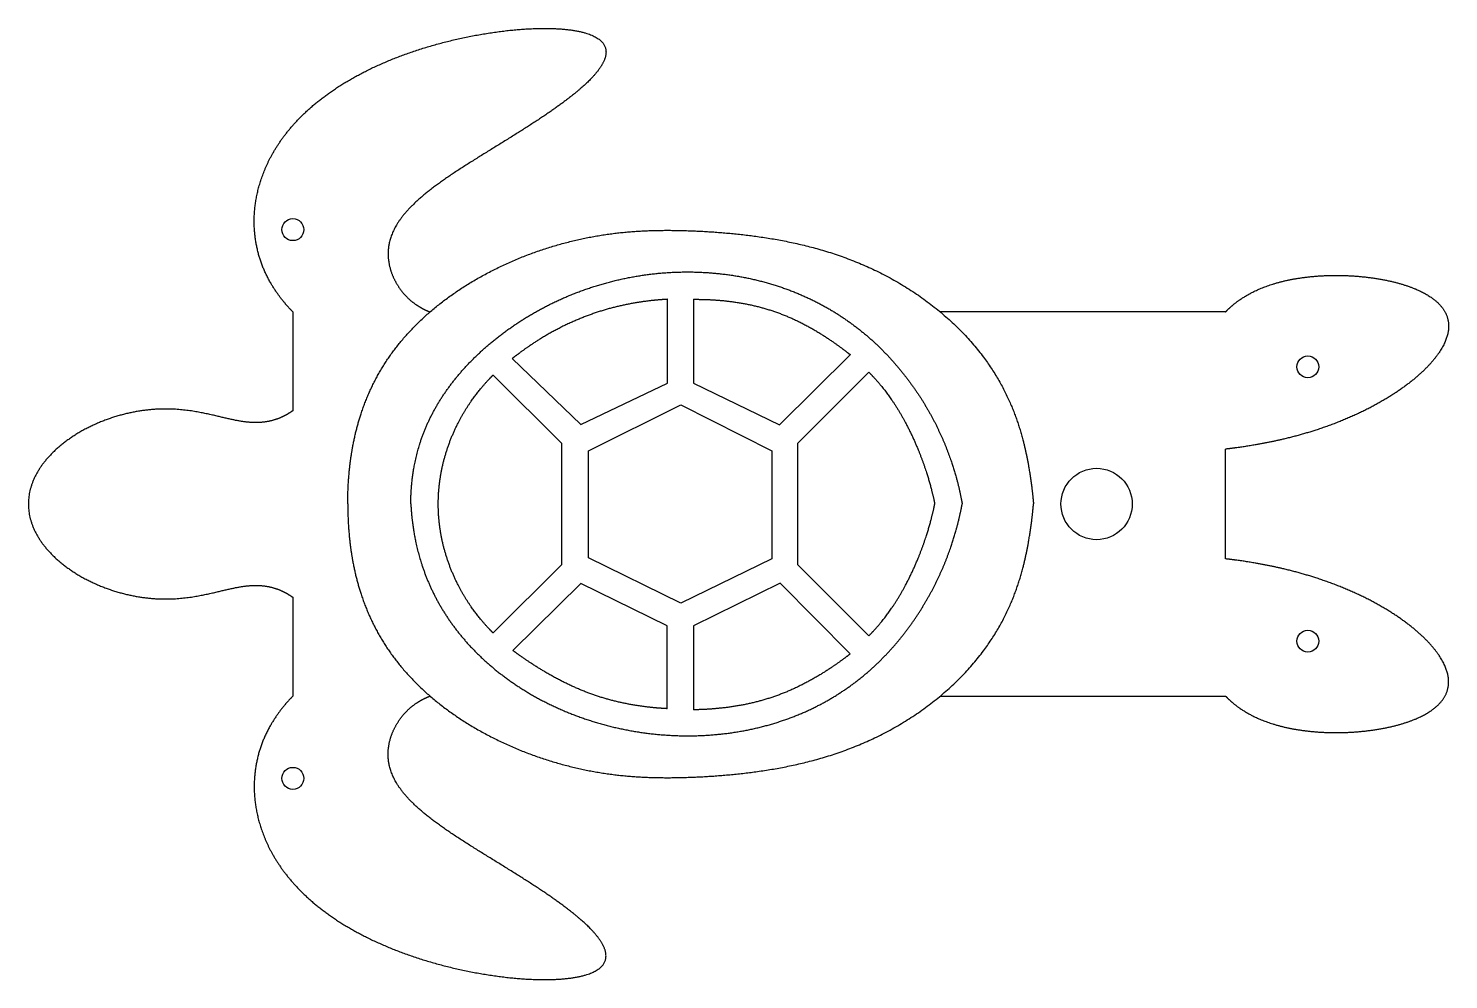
# Model space of a CAD drawing. Header units: millimetres. Extents: x -48 to 211, y 88 to 262.
import ezdxf

# ---------------------------------------------------------------- set-up
doc = ezdxf.new("R2010")
doc.units = ezdxf.units.MM
doc.layers.get('0').update_dxf_attribs({"linetype": 'CONTINUOUS'})

msp = doc.modelspace()

# ---------------------------------------------------------------- linework, layer by layer
for p, q in [((68.3, 197), (68.3, 212.3)), ((73, 212.3), (73, 197)), ((0, 210), (0, 192)), ((0, 210), (0, 192)), ((170, 210), (118, 210, 0)), ((88.7, 189.4), (101.6, 202.2)), ((40, 201.5), (52.5, 189.5)), ((49, 186), (36.5, 198.5)), ((52.5, 189.5), (68.3, 197)), ((73, 197), (88.7, 189.4)), ((105, 199), (92, 186)), ((53.9, 184.7), (70.7, 193.1)), ((70.7, 193.1), (87.3, 184.7)), ((49, 164), (49, 186)), ((53.9, 165.2), (53.9, 184.7)), ((87.3, 184.7), (87.3, 165)), ((92, 186), (92, 164)), ((170, 165), (170, 185)), ((36.5, 151.5), (49, 164)), ((70.7, 156.9), (53.9, 165.2)), ((87.3, 165), (70.7, 156.9)), ((92, 164), (105, 151)), ((52.5, 160.5), (40.1, 148.3)), ((68.2, 152.8), (52.5, 160.5)), ((88.8, 160.6), (73, 152.8)), ((101.6, 147.7), (88.8, 160.6)), ((0, 158), (0, 140)), ((0, 158), (0, 140)), ((68.2, 137.7), (68.2, 152.8)), ((73, 152.8), (73, 137.5)), ((118, 140, 0), (170, 140))]:
    msp.add_line(p, q)
for centre, radius in [((0, 225), 2), ((185, 200), 2), ((146.5, 175), 6.5), ((185, 150), 2), ((0, 125), 2)]:
    msp.add_circle(centre, radius)
for points in [[(0, 210), (-0.55, 210.56), (-1.61, 211.71), (-3.03, 213.5), (-4.6, 215.99), (-6.03, 219.3), (-6.9, 222.8), (-7.2, 226.45), (-6.9, 230.22), (-5.98, 234.04), (-4.4, 237.86), (-2.12, 241.6), (0.86, 245.18), (4.55, 248.54), (8.94, 251.61), (13.95, 254.36), (19.52, 256.74), (25.5, 258.7), (31.72, 260.21), (37.95, 261.25), (43.87, 261.76), (49.13, 261.71), (53.36, 261.06), (56.21, 259.82), (57.45, 257.99), (57, 255.63), (54.93, 252.84), (51.51, 249.76), (47.07, 246.51), (42.02, 243.22), (36.76, 239.99), (31.67, 236.87), (27.05, 233.85), (23.18, 230.91), (20.21, 228), (18.24, 225.11), (17.29, 222.24), (17.24, 219.44), (17.93, 216.83), (19.16, 214.5), (20.78, 212.55), (22.32, 211.31), (23.61, 210.58), (24.53, 210.18), (25, 210)], [(10, 175), (10, 176.83, 0), (10.13, 180.42, 0), (10.69, 185.59, 0), (12.23, 192.06, 0), (15.57, 199.45, 0), (20.44, 206.11, 0), (26.83, 211.98, 0), (34.51, 216.95, 0), (43.03, 220.82, 0), (51.89, 223.46, 0), (60.71, 224.83, 0), (69.31, 225.02, 0), (78.1, 224.61, 0), (87.37, 223.58, 0), (97.05, 221.48, 0), (106.84, 217.77, 0), (116.15, 212.14, 0), (124.02, 204.91, 0), (129.44, 197.14, 0), (132.65, 189.33, 0), (133.96, 183.36, 0), (134.58, 179.09, 0), (134.88, 176.35, 0), (135, 175)], [(21.5, 175), (21.5, 176.21), (21.59, 178.6), (21.99, 182.05), (23.04, 186.41), (25.2, 191.48), (28.13, 196.19), (31.78, 200.56), (36.07, 204.57), (40.94, 208.17), (46.32, 211.3), (52.12, 213.86), (58.27, 215.79), (64.66, 217), (71.15, 217.47), (77.61, 217.18), (83.89, 216.15), (89.85, 214.41), (95.39, 212.03), (100.42, 209.07), (104.91, 205.63), (108.85, 201.8), (112.26, 197.69), (115.17, 193.38), (117.59, 188.93), (119.55, 184.37), (120.76, 180.66), (121.46, 177.84), (121.83, 175.95), (122, 175)], [(170, 210), (170.51, 210.53), (171.6, 211.55), (173.43, 212.91), (176.28, 214.42), (180.5, 215.76), (185.31, 216.56), (190.56, 216.8), (195.97, 216.46), (201.14, 215.53), (205.6, 214.01), (208.91, 211.94), (210.74, 209.36), (210.94, 206.39), (209.61, 203.18), (206.98, 199.9), (203.34, 196.74), (198.94, 193.82), (193.96, 191.23), (188.52, 189.03), (182.71, 187.23), (177.78, 186.13), (173.95, 185.49), (171.33, 185.15), (170, 185)], [(68.3, 212.3), (67.71, 212.27), (66.52, 212.19), (64.74, 212.02), (62.37, 211.68), (59.41, 211.09), (56.47, 210.3), (53.54, 209.31), (50.65, 208.1), (47.81, 206.7), (45.07, 205.12), (42.97, 203.74), (41.46, 202.64), (40.48, 201.89), (40, 201.5)], [(73, 212.3), (73.63, 212.3), (74.9, 212.29), (76.77, 212.23), (79.24, 212.02), (82.27, 211.58), (85.23, 210.91), (88.13, 210.02), (90.95, 208.89), (93.71, 207.53), (96.4, 205.96), (98.51, 204.54), (100.06, 203.4), (101.09, 202.61), (101.6, 202.2)], [(36.5, 151.5), (35.74, 152.26), (34.3, 153.81), (32.32, 156.29), (30.09, 159.87), (28.02, 164.7), (26.72, 169.78), (26.28, 175), (26.72, 180.22), (28.02, 185.3), (30.09, 190.13), (32.32, 193.71), (34.3, 196.19), (35.74, 197.74), (36.5, 198.5)], [(105, 199), (105.8, 198.2), (107.33, 196.53), (109.38, 193.89), (111.69, 190.09), (114.02, 185.09), (115.48, 181.03), (116.34, 178), (116.8, 176), (117, 175)], [(0, 192), (-0.45, 191.69), (-1.35, 191.12), (-2.74, 190.43), (-4.66, 189.87), (-7.19, 189.72), (-9.86, 190.06), (-12.76, 190.75), (-15.98, 191.55), (-19.62, 192.21), (-23.71, 192.46), (-28.23, 192.07), (-33.01, 190.9), (-37.75, 188.93), (-42.06, 186.2), (-45.54, 182.84), (-47.81, 179.04), (-48.6, 175), (-47.81, 170.96), (-45.54, 167.16), (-42.06, 163.8), (-37.75, 161.07), (-33.01, 159.1), (-28.23, 157.93), (-23.71, 157.54), (-19.62, 157.79), (-15.98, 158.45), (-12.76, 159.25), (-9.86, 159.94), (-7.19, 160.28), (-4.66, 160.13), (-2.74, 159.57), (-1.35, 158.88), (-0.45, 158.31), (0, 158)], [(10, 175), (10, 173.17, 0), (10.13, 169.58, 0), (10.69, 164.41, 0), (12.23, 157.94, 0), (15.57, 150.55, 0), (20.44, 143.89, 0), (26.83, 138.02, 0), (34.51, 133.05, 0), (43.03, 129.18, 0), (51.89, 126.54, 0), (60.71, 125.17, 0), (69.31, 124.98, 0), (78.1, 125.39, 0), (87.37, 126.42, 0), (97.05, 128.52, 0), (106.84, 132.23, 0), (116.15, 137.86, 0), (124.02, 145.09, 0), (129.44, 152.86, 0), (132.65, 160.67, 0), (133.96, 166.64, 0), (134.58, 170.91, 0), (134.88, 173.65, 0), (135, 175)], [(21.5, 175), (21.56, 173.83), (21.75, 171.51), (22.25, 168.13), (23.35, 163.79), (25.44, 158.68), (28.24, 153.88), (31.76, 149.42), (35.95, 145.36), (40.78, 141.73), (46.16, 138.62), (52.02, 136.09), (58.25, 134.21), (64.72, 133.03), (71.29, 132.58), (77.81, 132.87), (84.12, 133.89), (90.09, 135.62), (95.61, 137.99), (100.61, 140.94), (105.05, 144.37), (108.93, 148.19), (112.29, 152.31), (115.15, 156.62), (117.55, 161.08), (119.5, 165.63), (120.71, 169.34), (121.43, 172.16), (121.82, 174.05), (122, 175)], [(105, 151), (105.8, 151.8), (107.33, 153.47), (109.38, 156.11), (111.69, 159.91), (114.02, 164.91), (115.48, 168.97), (116.34, 172), (116.8, 174), (117, 175)], [(170, 140), (170.51, 139.47), (171.6, 138.45), (173.43, 137.09), (176.28, 135.58), (180.5, 134.24), (185.31, 133.44), (190.56, 133.2), (195.97, 133.54), (201.14, 134.47), (205.6, 135.99), (208.91, 138.06), (210.74, 140.64), (210.94, 143.61), (209.61, 146.82), (206.98, 150.1), (203.34, 153.26), (198.94, 156.18), (193.96, 158.77), (188.52, 160.97), (182.71, 162.77), (177.78, 163.87), (173.95, 164.51), (171.33, 164.85), (170, 165)], [(68.2, 137.7), (67.61, 137.73), (66.42, 137.81), (64.65, 137.97), (62.31, 138.29), (59.41, 138.85), (56.55, 139.61), (53.72, 140.57), (50.93, 141.74), (48.17, 143.11), (45.45, 144.66), (43.3, 146.04), (41.69, 147.14), (40.63, 147.91), (40.1, 148.3)], [(101.6, 147.7), (101.09, 147.3), (100.06, 146.52), (98.5, 145.4), (96.39, 144.01), (93.69, 142.46), (90.93, 141.11), (88.11, 139.98), (85.21, 139.07), (82.25, 138.38), (79.23, 137.89), (76.76, 137.65), (74.89, 137.54), (73.63, 137.51), (73, 137.5)], [(0, 140), (-0.55, 139.44), (-1.61, 138.29), (-3.03, 136.5), (-4.6, 134.01), (-6.03, 130.7), (-6.9, 127.2), (-7.2, 123.55), (-6.9, 119.78), (-5.98, 115.96), (-4.4, 112.14), (-2.12, 108.4), (0.86, 104.82), (4.55, 101.46), (8.94, 98.39), (13.95, 95.64), (19.52, 93.26), (25.5, 91.3), (31.72, 89.79), (37.95, 88.75), (43.87, 88.24), (49.13, 88.29), (53.36, 88.94), (56.21, 90.18), (57.45, 92.01), (57, 94.37), (54.93, 97.16), (51.51, 100.24), (47.07, 103.49), (42.02, 106.78), (36.76, 110.01), (31.67, 113.13), (27.05, 116.15), (23.18, 119.09), (20.21, 122), (18.24, 124.89), (17.29, 127.76), (17.24, 130.56), (17.93, 133.17), (19.16, 135.5), (20.78, 137.45), (22.32, 138.69), (23.61, 139.42), (24.53, 139.82), (25, 140)]]:
    msp.add_open_spline(points, degree=5)

doc.saveas('drawing.dxf')
